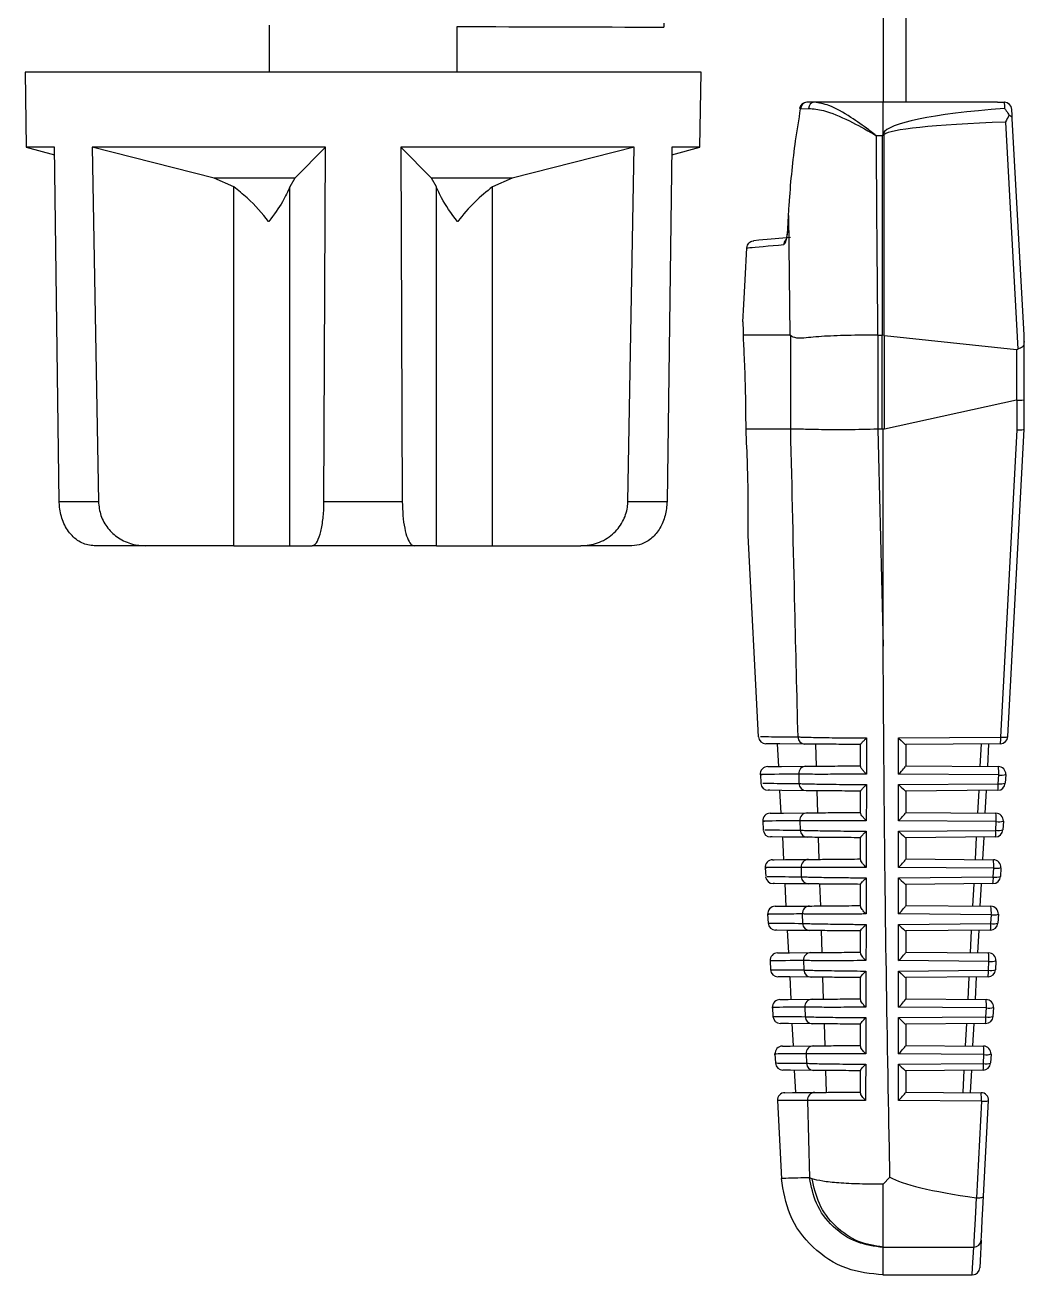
# Model space of a CAD drawing. Extents: x 16.7 to 113.1, y 4.5 to 84.5.
# Drawn here: x 25.901 to 27.231, y 30.821 to 32.484 of the extents above; entities that cross this region are included whole.
import ezdxf

# ---------------------------------------------------------------- set-up
doc = ezdxf.new("R2010")
doc.units = 0
doc.header["$MEASUREMENT"] = 0
doc.layers.add('OBJECT', color=7, linetype='CONTINUOUS')

msp = doc.modelspace()

# ---------------------------------------------------------------- linework, layer by layer
at = {"layer": 'OBJECT'}
for p, q in [((27.0434, 32.563), (27.0434, 32.3815)), ((27.0734, 32.563), (27.0734, 32.3815)), ((26.2264, 32.4842), (26.2264, 32.4215)), ((26.4764, 32.4215), (26.4764, 32.4822)), ((26.7514, 32.4867), (26.7514, 32.4815)), ((25.9014, 32.4215), (25.9031, 32.3215)), ((26.8014, 32.4215), (25.9014, 32.4215)), ((26.7996, 32.3215), (26.8014, 32.4215)), ((26.9336, 32.3729), (26.9442, 32.3732)), ((26.9517, 32.3815), (26.942, 32.3815)), ((27.0434, 32.3815), (26.9517, 32.3815)), ((27.0434, 32.34), (27.0434, 32.3815)), ((27.1957, 32.3815), (27.0434, 32.3815)), ((27.1957, 32.3815), (27.2046, 32.3814)), ((27.2309, 32.0715), (27.2152, 32.3597)), ((27.2061, 32.355), (27.2225, 32.0529)), ((27.0341, 32.337), (27.0426, 32.337)), ((27.0426, 32.0715), (27.0426, 32.337)), ((27.0442, 32.337), (27.0442, 32.0714)), ((25.9031, 32.3215), (25.9407, 32.3114)), ((25.9406, 32.3215), (25.9031, 32.3215)), ((25.9469, 31.8504), (25.9406, 32.3215)), ((26.3014, 32.3215), (25.9906, 32.3215)), ((25.9906, 32.3215), (25.999, 31.8504)), ((26.153, 32.2806), (25.9906, 32.3215)), ((26.3014, 32.3215), (26.2605, 32.2806)), ((26.2992, 31.8504), (26.3014, 32.3215)), ((26.7121, 32.3215), (26.4014, 32.3215)), ((26.4014, 32.3215), (26.4035, 31.8504)), ((26.4422, 32.2806), (26.4014, 32.3215)), ((26.7121, 32.3215), (26.5497, 32.2806)), ((26.7037, 31.8504), (26.7121, 32.3215)), ((26.7621, 32.3215), (26.7558, 31.8504)), ((26.762, 32.3114), (26.7996, 32.3215)), ((26.7996, 32.3215), (26.7621, 32.3215)), ((26.2605, 32.2806), (26.153, 32.2806)), ((26.1791, 32.2689), (26.153, 32.2806)), ((26.2605, 32.2806), (26.2539, 32.2689)), ((26.5497, 32.2806), (26.4422, 32.2806)), ((26.4488, 32.2689), (26.4422, 32.2806)), ((26.5497, 32.2806), (26.5236, 32.2689)), ((26.1791, 31.7915), (26.1791, 32.2689)), ((26.2539, 31.7915), (26.2539, 32.2689)), ((26.4488, 31.7915), (26.4488, 32.2689)), ((26.5236, 31.7915), (26.5236, 32.2689)), ((26.9165, 32.2125), (26.9175, 32.2307)), ((26.9175, 32.2307), (26.9173, 32.2307)), ((26.9175, 32.2307), (26.9194, 32.0715)), ((26.9165, 32.2125), (26.9163, 32.2126)), ((26.8622, 32.1878), (26.8622, 32.1878)), ((26.8568, 32.0893), (26.8568, 32.0893)), ((26.9194, 32.0715), (26.857, 32.0715)), ((26.9194, 32.0715), (26.92, 32.071)), ((26.92, 32.071), (26.92, 31.9465)), ((27.0366, 31.9465), (27.0366, 32.0715)), ((27.0366, 32.0715), (27.0418, 32.0715)), ((27.0418, 32.0715), (27.0418, 31.9465)), ((27.0442, 32.0714), (27.0426, 32.0715)), ((27.045, 31.9468), (27.045, 32.0713)), ((27.045, 32.0713), (27.2211, 32.0527)), ((27.2309, 32.0632), (27.2309, 32.0715)), ((27.2309, 31.9857), (27.2309, 32.0632)), ((27.2211, 32.0527), (27.2211, 31.985)), ((27.2211, 31.985), (27.045, 31.9468)), ((27.2214, 31.985), (27.2214, 31.9455)), ((27.2309, 31.9465), (27.2309, 31.9857)), ((26.92, 31.9465), (26.8605, 31.9465)), ((26.92, 31.9465), (26.92, 31.9465)), ((27.0418, 31.9465), (27.0366, 31.9465)), ((27.0434, 31.6578), (27.0434, 31.9464)), ((27.2214, 31.9455), (27.1998, 31.537)), ((27.2093, 31.5377), (27.2309, 31.9465)), ((27.2309, 31.9465), (27.2309, 31.9465)), ((25.9469, 31.8504), (25.999, 31.8504)), ((26.2992, 31.8504), (26.4035, 31.8504)), ((26.7037, 31.8504), (26.7558, 31.8504)), ((26.0614, 31.7915), (25.9936, 31.7915)), ((26.1791, 31.7915), (26.0614, 31.7915)), ((26.1791, 31.7915), (26.2539, 31.7915)), ((26.2539, 31.7915), (26.2835, 31.7915)), ((26.4192, 31.7915), (26.2835, 31.7915)), ((26.4488, 31.7915), (26.4192, 31.7915)), ((26.4488, 31.7915), (26.5236, 31.7915)), ((26.5236, 31.7915), (26.6413, 31.7915)), ((26.7091, 31.7915), (26.6413, 31.7915)), ((26.8633, 31.805), (26.8773, 31.5375)), ((26.9044, 31.4979), (26.9028, 31.5281)), ((26.9532, 31.5276), (26.9541, 31.4983)), ((27.0134, 31.4981), (27.0134, 31.5272)), ((27.0639, 31.5358), (27.1998, 31.537)), ((27.0639, 31.4877), (27.0639, 31.5358)), ((27.1994, 31.5282), (27.0734, 31.5271)), ((27.0734, 31.5271), (27.0734, 31.4987)), ((27.1727, 31.498), (27.1743, 31.528)), ((27.1838, 31.5281), (27.1822, 31.4979)), ((27.0734, 31.4989), (27.1967, 31.4978)), ((26.88, 31.4871), (26.8806, 31.4755)), ((26.931, 31.4877), (26.9313, 31.4752)), ((27.1972, 31.4866), (27.0639, 31.4877)), ((27.1966, 31.475), (27.1972, 31.4866)), ((27.2066, 31.4873), (27.206, 31.4756)), ((26.9076, 31.4359), (26.906, 31.466)), ((26.9551, 31.4656), (26.956, 31.4364)), ((27.0134, 31.4361), (27.0134, 31.4652)), ((27.0639, 31.4738), (27.1966, 31.475)), ((27.0639, 31.4257), (27.0639, 31.4738)), ((27.1961, 31.4662), (27.0734, 31.4651)), ((27.0734, 31.4651), (27.0734, 31.4367)), ((27.1695, 31.436), (27.171, 31.466)), ((27.1805, 31.466), (27.1789, 31.4359)), ((26.9326, 31.4257), (26.9329, 31.4132)), ((27.1939, 31.4246), (27.0639, 31.4257)), ((27.0734, 31.4369), (27.1935, 31.4358)), ((26.8832, 31.4252), (26.8838, 31.4135)), ((27.0639, 31.4118), (27.1933, 31.4129)), ((27.0639, 31.3637), (27.0639, 31.4118)), ((27.1933, 31.4129), (27.1939, 31.4246)), ((27.2034, 31.4253), (27.2027, 31.4136)), ((26.9093, 31.4042), (26.9109, 31.3738)), ((26.957, 31.4036), (26.9579, 31.3744)), ((27.0134, 31.374), (27.0134, 31.4032)), ((27.1928, 31.4041), (27.0734, 31.4031)), ((27.0734, 31.4031), (27.0734, 31.3747)), ((27.1662, 31.374), (27.1678, 31.4039)), ((27.1772, 31.404), (27.1756, 31.374)), ((26.8864, 31.3632), (26.8871, 31.3515)), ((26.9342, 31.3637), (26.9345, 31.3512)), ((27.1906, 31.3626), (27.0639, 31.3637)), ((27.0734, 31.3749), (27.1902, 31.3738)), ((27.19, 31.3509), (27.1906, 31.3626)), ((27.2001, 31.3633), (27.1995, 31.3516)), ((27.0639, 31.3498), (27.19, 31.3509)), ((27.0639, 31.3017), (27.0639, 31.3498)), ((26.9125, 31.3422), (26.9141, 31.3118)), ((26.9589, 31.3416), (26.9599, 31.3124)), ((27.0134, 31.3119), (27.0134, 31.3413)), ((27.1896, 31.3421), (27.0734, 31.3411)), ((27.0734, 31.3411), (27.0734, 31.3127)), ((27.1629, 31.3121), (27.1645, 31.3419)), ((27.1739, 31.342), (27.1723, 31.312)), ((27.0734, 31.3129), (27.1869, 31.3119)), ((26.8897, 31.3013), (26.8903, 31.2895)), ((26.9358, 31.3017), (26.9362, 31.2892)), ((27.1874, 31.3006), (27.0639, 31.3017)), ((27.1867, 31.2889), (27.1874, 31.3006)), ((27.1968, 31.3013), (27.1962, 31.2896)), ((26.9158, 31.2801), (26.9174, 31.2498)), ((26.9609, 31.2796), (26.9618, 31.2504)), ((27.0134, 31.2499), (27.0134, 31.2793)), ((27.0639, 31.2878), (27.1867, 31.2889)), ((27.0639, 31.2397), (27.0639, 31.2878)), ((27.1863, 31.2801), (27.0734, 31.2791)), ((27.0734, 31.2791), (27.0734, 31.2507)), ((27.1596, 31.2501), (27.1612, 31.2799)), ((27.1707, 31.28), (27.1691, 31.25)), ((27.0734, 31.2509), (27.1836, 31.2499)), ((26.8929, 31.2393), (26.8936, 31.2275)), ((26.9375, 31.2398), (26.9379, 31.2272)), ((27.1841, 31.2387), (27.0639, 31.2397)), ((27.0639, 31.2258), (27.1835, 31.2268)), ((27.1835, 31.2268), (27.1841, 31.2387)), ((27.1935, 31.2394), (27.1929, 31.2275)), ((26.9191, 31.2181), (26.9206, 31.1879)), ((26.9628, 31.2175), (26.9638, 31.1884)), ((27.0134, 31.1878), (27.0134, 31.2173)), ((27.0639, 31.1777), (27.0639, 31.2258)), ((27.183, 31.2181), (27.0734, 31.2171)), ((27.0734, 31.2171), (27.0734, 31.1887)), ((27.1564, 31.1881), (27.1579, 31.2178)), ((27.1674, 31.2179), (27.1658, 31.188)), ((26.8962, 31.1774), (26.8968, 31.1655)), ((26.9392, 31.1778), (26.9396, 31.1651)), ((27.1808, 31.1767), (27.0639, 31.1777)), ((27.0734, 31.1889), (27.1804, 31.1879)), ((27.1802, 31.1648), (27.1808, 31.1767)), ((27.1903, 31.1774), (27.1896, 31.1655)), ((27.0639, 31.1638), (27.1802, 31.1648)), ((27.0639, 31.1157), (27.0639, 31.1638)), ((26.9239, 31.1261), (26.9223, 31.1559)), ((26.9648, 31.1555), (26.9657, 31.1264)), ((27.0134, 31.1257), (27.0134, 31.1554)), ((27.1797, 31.156), (27.0734, 31.1551)), ((27.0734, 31.1551), (27.0734, 31.1267)), ((27.1531, 31.1262), (27.1547, 31.1558)), ((27.1641, 31.1559), (27.1625, 31.1261)), ((27.0734, 31.1269), (27.1771, 31.1259)), ((26.8994, 31.1154), (26.9001, 31.1035)), ((26.9409, 31.1158), (26.9413, 31.1031)), ((27.1775, 31.1147), (27.0639, 31.1157)), ((27.1769, 31.1028), (27.1775, 31.1147)), ((27.187, 31.1154), (27.1864, 31.1035)), ((26.9271, 31.0641), (26.9256, 31.0939)), ((26.9668, 31.0935), (26.9677, 31.0645)), ((27.0134, 31.0636), (27.0134, 31.0934)), ((27.0639, 31.1018), (27.1769, 31.1028)), ((27.0639, 31.0537), (27.0639, 31.1018)), ((27.1765, 31.094), (27.0734, 31.0931)), ((27.0734, 31.0931), (27.0734, 31.0647)), ((27.1498, 31.0642), (27.1514, 31.0938)), ((27.1608, 31.0939), (27.1593, 31.0641)), ((27.0734, 31.0649), (27.1738, 31.064)), ((26.9027, 31.0534), (26.9081, 30.9495)), ((26.9427, 31.0538), (26.9456, 30.9508)), ((27.1743, 31.0528), (27.0639, 31.0537)), ((27.1743, 31.0528), (27.1675, 30.9241)), ((27.177, 30.9265), (27.1837, 31.0534)), ((26.949, 30.9495), (26.9456, 30.9508)), ((27.0434, 30.9422), (27.0525, 30.9514)), ((27.1675, 30.9241), (27.1671, 30.9241)), ((27.0434, 30.8585), (27.1639, 30.8585)), ((27.0434, 30.8581), (27.0434, 30.8585)), ((27.043, 30.8215), (27.162, 30.8215))]:
    msp.add_line(p, q, dxfattribs=at)
at = {"layer": 'OBJECT', "flags": 128}
for points in [[(27.2046, 32.3814), (27.2046, 32.3801), (27.2048, 32.3773), (27.205, 32.3731)], [(27.2152, 32.3597), (27.2149, 32.366), (27.2147, 32.3701), (27.2146, 32.3719)], [(26.9173, 32.2307), (26.9166, 32.218), (26.9163, 32.2126)], [(26.92, 32.2015), (26.8944, 32.1993), (26.8781, 32.1979), (26.8713, 32.1973)], [(26.8568, 32.0893), (26.8581, 32.1126), (26.8599, 32.1454), (26.8622, 32.1878)], [(26.9394, 31.5278), (26.906, 31.528), (26.8893, 31.5282), (26.8872, 31.5282)], [(26.8898, 31.4978), (26.8919, 31.4978), (26.9082, 31.4979), (26.9407, 31.4982)], [(26.941, 31.4657), (26.9087, 31.466), (26.8925, 31.4662), (26.8905, 31.4662)], [(26.8931, 31.4358), (26.8951, 31.4358), (26.9108, 31.436), (26.9423, 31.4362)], [(26.9426, 31.4037), (26.9113, 31.404), (26.8957, 31.4041), (26.8937, 31.4041)], [(26.8963, 31.3738), (26.8983, 31.3738), (26.9135, 31.374), (26.9439, 31.3742)], [(26.9442, 31.3417), (26.914, 31.342), (26.8989, 31.3421), (26.897, 31.3421)], [(26.8996, 31.3119), (26.9014, 31.3119), (26.9162, 31.312), (26.9455, 31.3123)], [(26.9459, 31.2797), (26.9167, 31.2799), (26.902, 31.2801), (26.9002, 31.2801)], [(26.9028, 31.2499), (26.9046, 31.2499), (26.9188, 31.25), (26.9472, 31.2503)], [(26.9476, 31.2177), (26.9194, 31.2179), (26.9052, 31.218), (26.9035, 31.2181)], [(26.9061, 31.1879), (26.9061, 31.1879), (26.9168, 31.188), (26.9489, 31.1883)], [(26.9493, 31.1557), (26.9174, 31.1559), (26.9067, 31.156)], [(26.9093, 31.1259), (26.9093, 31.1259), (26.9197, 31.126), (26.9506, 31.1263)], [(26.951, 31.0936), (26.9202, 31.0939), (26.91, 31.094)], [(26.9126, 31.064), (26.9126, 31.064), (26.9226, 31.0641), (26.9524, 31.0643)], [(27.1671, 30.9241), (27.1662, 30.9049), (27.1654, 30.8883), (27.1647, 30.8747), (27.1642, 30.8646), (27.1639, 30.8585)], [(27.1739, 30.8678), (27.1742, 30.8733), (27.1747, 30.8823), (27.1753, 30.8944), (27.1761, 30.9093), (27.177, 30.9265)], [(27.1739, 30.8678), (27.1725, 30.8402), (27.172, 30.831)], [(27.162, 30.8215), (27.1625, 30.8308), (27.1639, 30.8585)]]:
    msp.add_lwpolyline(points, dxfattribs=at)
at = {"layer": 'OBJECT'}
for centre, radius, start, end in [((26.7514, 83.1415), 50.66, 269.68898, 270), ((26.942, 32.3715), 0.01, 90, 170.7454), ((26.9427, 32.3724), 0.00906, 94.3607, 177.1826), ((26.9527, 32.373), 0.00857, 97.2266, 178.6423), ((27.2046, 32.3714), 0.00999, 3.1459, 90.0496), ((27.2047, 32.3808), 0.000645, 89.1472, 101.7672), ((27.2046, 32.3714), 0.01, 3.1059, 89.191), ((26.9314, 32.3619), 0.0112, 78.5504, 86.3217), ((26.9564, 32.2484), 0.1263, 45.477, 46.4723), ((27.0426, 32.2171), 0.1199, 89.2397, 89.9936), ((26.9212, 32.1916), 0.0101, 138.8484, 177.3873), ((26.8873, 31.5382), 0.01, 185.8671, 269.5), ((26.9396, 31.5376), 0.00987, 182.2588, 268.8659), ((27.1993, 31.5382), 0.01, 270.5, 356.9774), ((27.1589, 31.5346), 0.041, 351.0019, 3.3134), ((27.2031, 31.5571), 0.0204, 260.7339, 287.6061), ((26.8899, 31.4878), 0.01, 90.5, 185.5678), ((26.9409, 31.4883), 0.0099, 91.2088, 183.629), ((27.1428, 31.4901), 0.0545, 356.3176, 8.1347), ((27.1966, 31.4878), 0.01, 356.9774, 89.5), ((27.196, 31.4762), 0.01, 270.5, 356.9774), ((27.1998, 31.4951), 0.0204, 260.7216, 287.6111), ((27.2005, 31.5067), 0.0204, 260.7174, 287.6224), ((26.8905, 31.4762), 0.01, 185.4939, 269.5), ((26.9412, 31.4756), 0.00987, 182.2857, 268.8816), ((27.1556, 31.4726), 0.041, 350.9994, 3.3163), ((26.8932, 31.4258), 0.01, 90.5, 185.1945), ((26.9425, 31.4263), 0.0099, 91.1897, 183.6057), ((27.1395, 31.4281), 0.0545, 356.3171, 8.1354), ((27.1934, 31.4258), 0.01, 356.9774, 89.5), ((26.8938, 31.4141), 0.01, 185.1202, 269.5), ((26.9428, 31.4136), 0.00988, 182.307, 268.9021), ((27.1928, 31.4141), 0.01, 270.5, 356.9774), ((27.1524, 31.4106), 0.041, 350.9998, 3.3139), ((27.1966, 31.4331), 0.0204, 260.7171, 287.6229), ((27.1972, 31.4447), 0.0204, 260.7174, 287.6224), ((26.8964, 31.3638), 0.01, 90.5, 184.8207), ((26.9441, 31.3643), 0.00991, 91.1677, 183.5862), ((27.1362, 31.3661), 0.0545, 356.3187, 8.1338), ((27.1901, 31.3638), 0.01, 356.9774, 89.5), ((27.1939, 31.3828), 0.0204, 260.7216, 287.6111), ((26.897, 31.3521), 0.01, 184.7459, 269.5), ((26.9444, 31.3516), 0.00988, 182.3291, 268.9216), ((27.1895, 31.3521), 0.01, 270.5, 356.9774), ((27.1491, 31.3485), 0.041, 350.9987, 3.3166), ((27.1933, 31.371), 0.0204, 260.7174, 287.6224), ((26.8997, 31.3019), 0.01, 90.5, 184.4312), ((26.9457, 31.3024), 0.00991, 91.1426, 183.5715), ((27.1329, 31.3041), 0.0545, 356.3195, 8.1328), ((27.1868, 31.3019), 0.01, 356.9774, 89.5), ((27.1906, 31.3208), 0.0204, 260.7174, 287.6224), ((26.9003, 31.2901), 0.01, 184.3711, 269.5), ((26.9461, 31.2896), 0.00988, 182.3504, 268.9411), ((27.1862, 31.2901), 0.01, 270.5, 356.9774), ((27.1458, 31.2865), 0.041, 351.0002, 3.3131), ((27.19, 31.309), 0.0204, 260.7339, 287.6061), ((26.9029, 31.2399), 0.01, 90.5, 184.0611), ((26.9474, 31.2404), 0.00991, 91.1208, 183.5527), ((27.1297, 31.2422), 0.0545, 356.3183, 8.1342), ((27.1836, 31.2399), 0.01, 356.9774, 89.5), ((26.9035, 31.2281), 0.01, 183.9957, 269.5), ((26.9477, 31.2276), 0.00989, 182.3725, 268.9596), ((27.1829, 31.2281), 0.01, 270.5, 356.9774), ((27.1425, 31.2245), 0.041, 350.9994, 3.3163), ((27.1867, 31.247), 0.0204, 260.7213, 287.6116), ((27.1874, 31.2588), 0.0204, 260.714, 287.6259), ((26.9062, 31.1779), 0.01, 90.5, 183.6897), ((26.9491, 31.1784), 0.00991, 91.1054, 183.5316), ((27.1264, 31.1802), 0.0545, 356.3186, 8.1337), ((27.1803, 31.1779), 0.01, 356.9774, 89.5), ((27.1841, 31.1969), 0.0204, 260.7342, 287.6057), ((26.9068, 31.166), 0.01, 183.6197, 269.5), ((26.9494, 31.1656), 0.00989, 182.3926, 268.9785), ((27.1797, 31.166), 0.01, 270.5, 356.9774), ((27.1392, 31.1624), 0.041, 351.0013, 3.3124), ((27.1835, 31.1849), 0.0204, 260.7174, 287.6225), ((26.9508, 31.1164), 0.00992, 91.0792, 183.5157), ((26.9094, 31.1159), 0.01, 90.5, 183.317), ((27.1231, 31.1182), 0.0545, 356.3195, 8.1328), ((27.177, 31.1159), 0.01, 356.9774, 89.5), ((27.1808, 31.1349), 0.0204, 260.7174, 287.6224), ((26.91, 31.104), 0.01, 183.243, 269.5), ((26.9512, 31.1035), 0.00989, 182.413, 268.997), ((27.1764, 31.104), 0.01, 270.5, 356.9774), ((27.136, 31.1004), 0.041, 351.0019, 3.3134), ((27.1802, 31.1229), 0.0204, 260.7171, 287.6229), ((26.9127, 31.054), 0.01, 90.5, 183.0138), ((26.9526, 31.0544), 0.00992, 91.0575, 183.4986), ((27.1198, 31.0563), 0.0545, 356.3183, 8.1342), ((27.1737, 31.054), 0.01, 356.9774, 89.5), ((27.1776, 31.0729), 0.0204, 260.7216, 287.6111), ((27.164, 30.8684), 0.00991, 269.4424, 356.5322), ((27.162, 30.8315), 0.01, 273.5738, 356.9774)]:
    msp.add_arc(centre, radius, start, end, dxfattribs=at)
for centre, major_axis, ratio, start_param, end_param in [((27.6121, 32.3215), (0.5695, -0.0157), 0.101686, 2.370066, 3.09173), ((27.6121, 32.3215), (0.5695, -0.0157), 0.101686, 3.09173, 3.144394), ((27.6137, 32.3292), (0.5695, -0.0078), 0.050872, 2.368959, 3.089624), ((29.1059, 32.4293), (0, 7.8848), 0.262774, 1.582496, 1.616187), ((27.6137, 32.3292), (0.5695, -0.0078), 0.050872, 3.089624, 3.142288), ((27.0366, 32.5193), (0, 0.4478), 0.267949, 3.137388, 3.141593), ((27.0418, 32.5193), (0, 0.4478), 0.267949, 3.141593, 3.148103), ((27.0418, 32.5196), (-0.007, 0.4485), 0.267094, 3.102585, 3.109102), ((27.2209, 32.09), (-0.0006, 0.0374), 0.267094, 3.109102, 3.249703), ((27.2209, 31.9035), (0.0005, 0.0816), 0.122438, 0.001196, 0.027376), ((27.2209, 31.9857), (0.01, 0), 0.061163, 4.764749, 6.283185), ((27.0366, 30.9692), (0, 0.9773), 0.122785, 0, 0.00334), ((29.1059, 35.9648), (0, 19.0675), 0.111038, 1.783132, 1.798644), ((27.0418, 30.9692), (0, 0.9773), 0.122785, 6.270094, 6.283185), ((27.0418, 30.9685), (0.0064, 0.9787), 0.122438, 0.027376, 0.040465), ((27.2209, 31.9467), (0.01, -0.00026), 0.120424, 4.767926, 6.280008), ((27.0634, 31.537), (0.00999, -0.00991), 0.035372, 4.799799, 6.248135), ((27.0634, 31.4889), (0.00996, 0.00988), 0.087934, 4.677799, 6.196235), ((27.0634, 31.475), (0.00999, -0.00991), 0.035372, 4.799799, 6.248135), ((27.0634, 31.4269), (0.00996, 0.00988), 0.087934, 4.677799, 6.196235), ((27.0634, 31.413), (0.00999, -0.00991), 0.035372, 4.799799, 6.248135), ((27.0634, 31.3649), (0.00996, 0.00988), 0.087934, 4.677799, 6.196235), ((27.0634, 31.351), (0.00999, -0.00991), 0.035372, 4.799799, 6.248135), ((27.0634, 31.3029), (0.00996, 0.00988), 0.087934, 4.677799, 6.196235), ((27.0634, 31.289), (0.00999, -0.00991), 0.035372, 4.799799, 6.248135), ((27.0634, 31.2409), (0.00996, 0.00988), 0.087934, 4.677799, 6.196235), ((27.0634, 31.227), (0.00999, -0.00991), 0.035372, 4.799799, 6.248135), ((27.0634, 31.1789), (0.00996, 0.00988), 0.087934, 4.677799, 6.196235), ((27.0634, 31.165), (0.00999, -0.00991), 0.035372, 4.799799, 6.248135), ((27.0634, 31.1169), (0.00996, 0.00988), 0.087934, 4.677799, 6.196235), ((27.0634, 31.103), (0.00999, -0.00991), 0.035372, 4.799799, 6.248135), ((27.0634, 31.0549), (0.00996, 0.00988), 0.087934, 4.677799, 6.196235), ((29.3331, 30.9766), (2.2897, 0.0147), 0.052015, 3.230394, 3.471508)]:
    msp.add_ellipse(centre, major_axis=major_axis, ratio=ratio, start_param=start_param, end_param=end_param, dxfattribs=at)
for points, knots in [([(26.9442, 32.3732), (26.9506, 32.3726), (26.9669, 32.3711), (26.997, 32.3579), (27.021, 32.3448), (27.033, 32.3377), (27.034, 32.3371), (27.0341, 32.337)], [0, 0, 0, 0, 0.244744, 0.626729, 0.967928, 0.996145, 1, 1, 1, 1]), ([(27.0341, 32.337), (27.034, 32.3371), (27.033, 32.3379), (27.0297, 32.3405), (27.0185, 32.349), (26.9981, 32.3633), (26.9727, 32.3781), (26.958, 32.3805), (26.9517, 32.3815)], [0, 0, 0, 0, 0.003661, 0.034964, 0.112489, 0.381453, 0.732442, 1, 1, 1, 1]), ([(26.9175, 32.2307), (26.9179, 32.2374), (26.92, 32.2706), (26.9247, 32.3182), (26.9313, 32.3587), (26.9336, 32.3729)], [0, 0, 0, 0, 0.13968, 0.698662, 1, 1, 1, 1]), ([(27.205, 32.3731), (27.205, 32.3731), (27.2065, 32.3714), (27.2085, 32.3685), (27.2103, 32.3649), (27.2108, 32.3639)], [0, 0, 0, 0, 0.021179, 0.717118, 1, 1, 1, 1]), ([(27.2108, 32.3639), (27.2093, 32.3611), (27.2078, 32.3582), (27.2062, 32.3551), (27.2061, 32.355)], [0, 0, 0, 0, 0.979999, 1, 1, 1, 1]), ([(27.2152, 32.3597), (27.2152, 32.3598), (27.2152, 32.3601), (27.215, 32.3611), (27.2139, 32.3624), (27.2123, 32.3634), (27.2111, 32.3638), (27.2108, 32.3639)], [0, 0, 0, 0, 0.017168, 0.202288, 0.556603, 0.898387, 1, 1, 1, 1]), ([(26.2257, 32.2227), (26.2256, 32.2228), (26.2173, 32.2334), (26.2026, 32.2506), (26.1853, 32.2641), (26.1791, 32.2689)], [0, 0, 0, 0, 0.004609, 0.647696, 1, 1, 1, 1]), ([(26.2539, 32.2689), (26.251, 32.2625), (26.2447, 32.2487), (26.2327, 32.2317), (26.2257, 32.2228), (26.2257, 32.2227)], [0, 0, 0, 0, 0.458105, 0.995394, 1, 1, 1, 1]), ([(26.477, 32.2227), (26.477, 32.2228), (26.4686, 32.2334), (26.4569, 32.2506), (26.4509, 32.2641), (26.4488, 32.2689)], [0, 0, 0, 0, 0.004609, 0.647696, 1, 1, 1, 1]), ([(26.5236, 32.2689), (26.5156, 32.2625), (26.4984, 32.2487), (26.4841, 32.2317), (26.4771, 32.2228), (26.477, 32.2227)], [0, 0, 0, 0, 0.4581043, 0.9953935, 1, 1, 1, 1]), ([(26.9111, 32.1921), (26.9116, 32.1924), (26.9126, 32.1929), (26.9141, 32.1966), (26.9154, 32.202), (26.9162, 32.2077), (26.9164, 32.2113), (26.9165, 32.2125)], [0, 0, 0, 0, 0.219062, 0.438015, 0.65921, 0.879994, 1, 1, 1, 1]), ([(26.9163, 32.2126), (26.9161, 32.2107), (26.9159, 32.2068), (26.915, 32.2021), (26.9143, 32.1992), (26.9138, 32.198), (26.9139, 32.1981), (26.9139, 32.1981)], [0, 0, 0, 0, 0.271922, 0.563063, 0.781765, 0.936439, 1, 1, 1, 1]), ([(26.8622, 32.1878), (26.8624, 32.189), (26.8627, 32.1912), (26.8646, 32.1941), (26.8672, 32.1962), (26.8696, 32.1971), (26.871, 32.1972), (26.8713, 32.1973)], [0, 0, 0, 0, 0.235922, 0.471828, 0.707762, 0.92541, 1, 1, 1, 1]), ([(26.8622, 32.1878), (26.8623, 32.1878), (26.8629, 32.1879), (26.8684, 32.1884), (26.892, 32.1904), (26.9111, 32.1921)], [0, 0, 0, 0, 0.045653, 0.228294, 1, 1, 1, 1]), ([(26.8568, 32.0893), (26.8569, 32.0865), (26.8569, 32.083), (26.857, 32.0735), (26.857, 32.0715)], [0, 0, 0, 0, 0.7918078, 1, 1, 1, 1]), ([(26.857, 32.0715), (26.857, 32.0715), (26.857, 32.0715), (26.857, 32.0714), (26.857, 32.0714), (26.857, 32.0713), (26.857, 32.0713)], [0, 0, 0, 0, 0.344834, 0.691981, 0.859587, 1, 1, 1, 1]), ([(26.857, 32.0713), (26.8574, 32.0622), (26.8584, 32.0439), (26.8599, 32.0018), (26.8604, 31.9675), (26.8605, 31.949), (26.8605, 31.9465)], [0, 0, 0, 0, 0.315106, 0.632946, 0.949791, 1, 1, 1, 1]), ([(27.0361, 32.0715), (27.0309, 32.0715), (27.0123, 32.0717), (26.9813, 32.0709), (26.9492, 32.0694), (26.9287, 32.0663), (26.9225, 32.0697), (26.92, 32.071)], [0, 0, 0, 0, 0.097508, 0.35133, 0.599304, 0.843154, 1, 1, 1, 1]), ([(27.2309, 32.0632), (27.2309, 32.0617), (27.2308, 32.0591), (27.2296, 32.0566), (27.2275, 32.055), (27.225, 32.0539), (27.2232, 32.0532), (27.2225, 32.0529)], [0, 0, 0, 0, 0.2815117, 0.4771576, 0.6724687, 0.8784619, 1, 1, 1, 1]), ([(26.8605, 31.9465), (26.8612, 31.9305), (26.8627, 31.8985), (26.8635, 31.8557), (26.8636, 31.8236), (26.8634, 31.8051), (26.8634, 31.8051), (26.8634, 31.805)], [0, 0, 0, 0, 0.2131901, 0.4263748, 0.6398114, 0.8542116, 1, 1, 1, 1]), ([(27.0362, 31.9465), (27.0227, 31.9462), (26.9958, 31.9456), (26.9602, 31.9458), (26.9327, 31.9466), (26.9242, 31.9465), (26.92, 31.9465)], [0, 0, 0, 0, 0.253584, 0.507165, 0.760848, 1, 1, 1, 1]), ([(26.92, 31.9465), (26.9218, 31.8672), (26.9249, 31.7307), (26.9283, 31.5943), (26.9297, 31.5372)], [0, 0, 0, 0, 0.58145, 1, 1, 1, 1]), ([(25.9936, 31.7915), (25.988, 31.7922), (25.9767, 31.7937), (25.9619, 31.8055), (25.9516, 31.8225), (25.9474, 31.8386), (25.947, 31.8479), (25.9469, 31.8504)], [0, 0, 0, 0, 0.241745, 0.484005, 0.711796, 0.922051, 1, 1, 1, 1]), ([(25.999, 31.8504), (25.9998, 31.844), (26.0012, 31.8312), (26.0111, 31.8142), (26.0257, 31.801), (26.0432, 31.7929), (26.0557, 31.7919), (26.0614, 31.7915)], [0, 0, 0, 0, 0.198026, 0.39586, 0.598898, 0.81482, 1, 1, 1, 1]), ([(26.2835, 31.7915), (26.2854, 31.7922), (26.2892, 31.7937), (26.2942, 31.8055), (26.2977, 31.8225), (26.2991, 31.8386), (26.2992, 31.8479), (26.2992, 31.8504)], [0, 0, 0, 0, 0.241745, 0.484005, 0.711795, 0.922051, 1, 1, 1, 1]), ([(26.4035, 31.8504), (26.4037, 31.844), (26.404, 31.8312), (26.4065, 31.8142), (26.4102, 31.801), (26.4146, 31.7929), (26.4177, 31.7919), (26.4192, 31.7915)], [0, 0, 0, 0, 0.198026, 0.395861, 0.598898, 0.81482, 1, 1, 1, 1]), ([(26.6413, 31.7915), (26.6488, 31.7922), (26.6639, 31.7937), (26.6836, 31.8055), (26.6975, 31.8225), (26.703, 31.8386), (26.7035, 31.8479), (26.7037, 31.8504)], [0, 0, 0, 0, 0.241745, 0.4840054, 0.7117956, 0.922051, 1, 1, 1, 1]), ([(26.7558, 31.8504), (26.7553, 31.844), (26.7542, 31.8312), (26.7468, 31.8142), (26.7359, 31.801), (26.7228, 31.7929), (26.7134, 31.7919), (26.7091, 31.7915)], [0, 0, 0, 0, 0.198026, 0.395861, 0.598898, 0.81482, 1, 1, 1, 1]), ([(27.0525, 30.9514), (27.0524, 30.9571), (27.0518, 30.9855), (27.0496, 31.1049), (27.0456, 31.3347), (27.0442, 31.5418), (27.0434, 31.6578)], [0, 0, 0, 0, 0.024147, 0.120738, 0.507103, 1, 1, 1, 1]), ([(26.8803, 31.5377), (26.8808, 31.5377), (26.8819, 31.5376), (26.9125, 31.5374), (26.9297, 31.5372)], [0, 0, 0, 0, 0.434853, 1, 1, 1, 1]), ([(26.9297, 31.5372), (26.9315, 31.5372), (26.9369, 31.5369), (26.9553, 31.5365), (26.9837, 31.5361), (27.0072, 31.5359), (27.0186, 31.5358), (27.0213, 31.5358)], [0, 0, 0, 0, 0.147376, 0.444496, 0.741154, 0.940222, 1, 1, 1, 1]), ([(27.0134, 31.5271), (27.0021, 31.5272), (26.9795, 31.5274), (26.9522, 31.5276), (26.9438, 31.5277), (26.9394, 31.5278)], [0, 0, 0, 0, 0.320862, 0.641681, 1, 1, 1, 1]), ([(27.0134, 31.5272), (27.0135, 31.5274), (27.0137, 31.5279), (27.0155, 31.53), (27.0181, 31.5327), (27.0203, 31.5348), (27.0212, 31.5357), (27.0213, 31.5358)], [0, 0, 0, 0, 0.192793, 0.4296508, 0.7493185, 0.9922623, 1, 1, 1, 1]), ([(27.0213, 31.5358), (27.0213, 31.5292), (27.0212, 31.5131), (27.0212, 31.4971), (27.0212, 31.4877)], [0, 0, 0, 0, 0.412557, 1, 1, 1, 1]), ([(26.9407, 31.4982), (26.9445, 31.4983), (26.9522, 31.4983), (26.9781, 31.4985), (27.0014, 31.4988), (27.0134, 31.4989)], [0, 0, 0, 0, 0.327832, 0.655734, 1, 1, 1, 1]), ([(27.0212, 31.4877), (27.0211, 31.4877), (27.02, 31.4889), (27.0177, 31.4912), (27.0152, 31.4942), (27.0137, 31.4967), (27.0135, 31.4976), (27.0134, 31.4981)], [0, 0, 0, 0, 0.007975, 0.299097, 0.60291, 0.800708, 1, 1, 1, 1]), ([(26.931, 31.4877), (26.9296, 31.4877), (26.9226, 31.4876), (26.8971, 31.4874), (26.8763, 31.4872), (26.8818, 31.4873), (26.8826, 31.4873)], [0, 0, 0, 0, 0.041896, 0.209507, 0.881586, 1, 1, 1, 1]), ([(26.8832, 31.4756), (26.8838, 31.4756), (26.8852, 31.4756), (26.9148, 31.4754), (26.9313, 31.4752)], [0, 0, 0, 0, 0.442331, 1, 1, 1, 1]), ([(27.0212, 31.4877), (27.0186, 31.4877), (27.0095, 31.4876), (26.9882, 31.4875), (26.9608, 31.4874), (26.9397, 31.4875), (26.9335, 31.4876), (26.931, 31.4877)], [0, 0, 0, 0, 0.059553, 0.208066, 0.505163, 0.802607, 1, 1, 1, 1]), ([(26.9313, 31.4752), (26.9331, 31.4751), (26.9383, 31.4749), (26.9567, 31.4745), (26.9847, 31.4741), (27.0076, 31.4739), (27.0185, 31.4738), (27.0211, 31.4738)], [0, 0, 0, 0, 0.148954, 0.44926, 0.7491, 0.940502, 1, 1, 1, 1]), ([(27.0134, 31.4651), (27.0021, 31.4652), (26.9797, 31.4654), (26.9533, 31.4656), (26.9452, 31.4657), (26.941, 31.4657)], [0, 0, 0, 0, 0.324748, 0.649448, 1, 1, 1, 1]), ([(27.0134, 31.4652), (27.0135, 31.4655), (27.0137, 31.466), (27.0155, 31.4681), (27.0181, 31.4708), (27.0202, 31.4729), (27.0211, 31.4737), (27.0211, 31.4738)], [0, 0, 0, 0, 0.197194, 0.440799, 0.768914, 0.992186, 1, 1, 1, 1]), ([(27.0211, 31.4738), (27.0211, 31.4672), (27.0211, 31.4511), (27.021, 31.4351), (27.021, 31.4257)], [0, 0, 0, 0, 0.412532, 1, 1, 1, 1]), ([(26.9326, 31.4257), (26.9312, 31.4257), (26.9243, 31.4256), (26.8993, 31.4254), (26.8793, 31.4252), (26.8848, 31.4253), (26.8855, 31.4253)], [0, 0, 0, 0, 0.042626, 0.213155, 0.896943, 1, 1, 1, 1]), ([(27.021, 31.4257), (27.0185, 31.4257), (27.0094, 31.4256), (26.9884, 31.4255), (26.9612, 31.4254), (26.9408, 31.4255), (26.9349, 31.4257), (26.9326, 31.4257)], [0, 0, 0, 0, 0.059276, 0.209421, 0.509831, 0.810598, 1, 1, 1, 1]), ([(26.9423, 31.4362), (26.9461, 31.4363), (26.9537, 31.4363), (26.9792, 31.4366), (27.0019, 31.4368), (27.0134, 31.4369)], [0, 0, 0, 0, 0.331872, 0.663815, 1, 1, 1, 1]), ([(27.021, 31.4257), (27.021, 31.4257), (27.0199, 31.4268), (27.0177, 31.4291), (27.0152, 31.4321), (27.0137, 31.4346), (27.0135, 31.4356), (27.0134, 31.4361)], [0, 0, 0, 0, 0.008047, 0.282711, 0.593788, 0.796118, 1, 1, 1, 1]), ([(26.886, 31.4136), (26.8868, 31.4136), (26.8886, 31.4136), (26.9172, 31.4133), (26.9329, 31.4132)], [0, 0, 0, 0, 0.450066, 1, 1, 1, 1]), ([(26.9329, 31.4132), (26.9346, 31.4131), (26.9399, 31.4129), (26.9581, 31.4125), (26.9857, 31.4121), (27.008, 31.4119), (27.0184, 31.4118), (27.021, 31.4118)], [0, 0, 0, 0, 0.150605, 0.454244, 0.75741, 0.940779, 1, 1, 1, 1]), ([(27.0134, 31.4032), (27.0135, 31.4035), (27.0137, 31.4041), (27.0156, 31.4063), (27.0181, 31.409), (27.0201, 31.411), (27.0209, 31.4117), (27.021, 31.4118)], [0, 0, 0, 0, 0.2018376, 0.4525474, 0.7893896, 0.9921173, 1, 1, 1, 1]), ([(27.021, 31.4118), (27.021, 31.4052), (27.0209, 31.3891), (27.0209, 31.3731), (27.0208, 31.3637)], [0, 0, 0, 0, 0.412495, 1, 1, 1, 1]), ([(27.0134, 31.4031), (27.0022, 31.4032), (26.9799, 31.4034), (26.9543, 31.4036), (26.9465, 31.4037), (26.9426, 31.4037)], [0, 0, 0, 0, 0.328834, 0.657619, 1, 1, 1, 1]), ([(26.9342, 31.3637), (26.9328, 31.3637), (26.926, 31.3637), (26.9015, 31.3634), (26.8823, 31.3633), (26.8878, 31.3633), (26.8884, 31.3633)], [0, 0, 0, 0, 0.043381, 0.216931, 0.912837, 1, 1, 1, 1]), ([(27.0208, 31.3637), (27.0183, 31.3637), (27.0094, 31.3636), (26.9885, 31.3635), (26.9617, 31.3634), (26.942, 31.3635), (26.9363, 31.3637), (26.9342, 31.3637)], [0, 0, 0, 0, 0.059002, 0.210856, 0.514734, 0.81898, 1, 1, 1, 1]), ([(26.9439, 31.3742), (26.9477, 31.3743), (26.9552, 31.3743), (26.9803, 31.3746), (27.0024, 31.3748), (27.0134, 31.3749)], [0, 0, 0, 0, 0.336123, 0.672318, 1, 1, 1, 1]), ([(27.0208, 31.3637), (27.0208, 31.3637), (27.02, 31.3645), (27.018, 31.3665), (27.0155, 31.3695), (27.0137, 31.3723), (27.0135, 31.3735), (27.0134, 31.374)], [0, 0, 0, 0, 0.008163, 0.206908, 0.537762, 0.791259, 1, 1, 1, 1]), ([(26.8889, 31.3516), (26.8898, 31.3516), (26.8919, 31.3516), (26.9195, 31.3513), (26.9345, 31.3512)], [0, 0, 0, 0, 0.458072, 1, 1, 1, 1]), ([(26.9345, 31.3512), (26.9362, 31.3511), (26.9414, 31.3509), (26.9595, 31.3505), (26.9867, 31.3501), (27.0085, 31.3499), (27.0183, 31.3498), (27.0208, 31.3498)], [0, 0, 0, 0, 0.152333, 0.459461, 0.766109, 0.941054, 1, 1, 1, 1]), ([(27.0134, 31.3413), (27.0135, 31.3415), (27.0137, 31.3422), (27.0156, 31.3445), (27.0181, 31.3471), (27.0201, 31.349), (27.0208, 31.3497), (27.0208, 31.3498)], [0, 0, 0, 0, 0.206744, 0.464933, 0.810713, 0.992038, 1, 1, 1, 1]), ([(27.0208, 31.3498), (27.0208, 31.3432), (27.0208, 31.3271), (27.0207, 31.3111), (27.0207, 31.3017)], [0, 0, 0, 0, 0.4124702, 1, 1, 1, 1]), ([(27.0134, 31.3411), (27.0023, 31.3412), (26.9802, 31.3414), (26.9554, 31.3416), (26.9479, 31.3417), (26.9442, 31.3417)], [0, 0, 0, 0, 0.333137, 0.666224, 1, 1, 1, 1]), ([(26.9455, 31.3123), (26.9493, 31.3123), (26.9568, 31.3124), (26.9814, 31.3126), (27.003, 31.3128), (27.0134, 31.3129)], [0, 0, 0, 0, 0.3406015, 0.6812762, 1, 1, 1, 1]), ([(27.0207, 31.3017), (27.0207, 31.3017), (27.02, 31.3024), (27.018, 31.3044), (27.0156, 31.3073), (27.0137, 31.3102), (27.0135, 31.3114), (27.0134, 31.3119)], [0, 0, 0, 0, 0.008252, 0.187001, 0.525642, 0.786175, 1, 1, 1, 1]), ([(26.9358, 31.3017), (26.9345, 31.3017), (26.9278, 31.3017), (26.9037, 31.3015), (26.8854, 31.3013), (26.8907, 31.3013), (26.8912, 31.3014)], [0, 0, 0, 0, 0.044163, 0.220841, 0.929294, 1, 1, 1, 1]), ([(27.0207, 31.3017), (27.0182, 31.3017), (27.0094, 31.3016), (26.9887, 31.3015), (26.9621, 31.3014), (26.9432, 31.3015), (26.9378, 31.3017), (26.9358, 31.3017)], [0, 0, 0, 0, 0.058732, 0.212375, 0.519887, 0.827778, 1, 1, 1, 1]), ([(26.8918, 31.2896), (26.8929, 31.2895), (26.8952, 31.2895), (26.9219, 31.2893), (26.9362, 31.2892)], [0, 0, 0, 0, 0.466363, 1, 1, 1, 1]), ([(26.9362, 31.2892), (26.9379, 31.2891), (26.943, 31.2889), (26.961, 31.2885), (26.9877, 31.2881), (27.0089, 31.2879), (27.0182, 31.2878), (27.0207, 31.2878)], [0, 0, 0, 0, 0.154143, 0.464926, 0.775223, 0.941326, 1, 1, 1, 1]), ([(27.0134, 31.2791), (27.0024, 31.2792), (26.9805, 31.2794), (26.9565, 31.2796), (26.9494, 31.2797), (26.9459, 31.2797)], [0, 0, 0, 0, 0.337675, 0.675297, 1, 1, 1, 1]), ([(27.0134, 31.2793), (27.0135, 31.2796), (27.0137, 31.2803), (27.0156, 31.2826), (27.0181, 31.2853), (27.02, 31.2871), (27.0206, 31.2877), (27.0207, 31.2878)], [0, 0, 0, 0, 0.211948, 0.477977, 0.832965, 0.99196, 1, 1, 1, 1]), ([(27.0207, 31.2878), (27.0206, 31.2812), (27.0206, 31.2651), (27.0206, 31.2491), (27.0205, 31.2397)], [0, 0, 0, 0, 0.4124332, 1, 1, 1, 1]), ([(26.9472, 31.2503), (26.9509, 31.2503), (26.9583, 31.2504), (26.9825, 31.2506), (27.0035, 31.2508), (27.0134, 31.2509)], [0, 0, 0, 0, 0.345325, 0.690726, 1, 1, 1, 1]), ([(27.0205, 31.2397), (27.0205, 31.2397), (27.0199, 31.2403), (27.018, 31.2422), (27.0156, 31.2451), (27.0137, 31.2481), (27.0135, 31.2493), (27.0134, 31.2499)], [0, 0, 0, 0, 0.00834, 0.166409, 0.512968, 0.780852, 1, 1, 1, 1]), ([(26.9375, 31.2398), (26.9362, 31.2397), (26.9296, 31.2397), (26.906, 31.2395), (26.8884, 31.2393), (26.8937, 31.2394), (26.8941, 31.2394)], [0, 0, 0, 0, 0.044973, 0.224892, 0.946349, 1, 1, 1, 1]), ([(26.8946, 31.2275), (26.8959, 31.2275), (26.8985, 31.2275), (26.9243, 31.2273), (26.9379, 31.2272)], [0, 0, 0, 0, 0.474956, 1, 1, 1, 1]), ([(27.0205, 31.2397), (27.0181, 31.2397), (27.0094, 31.2396), (26.9888, 31.2395), (26.9626, 31.2394), (26.9444, 31.2396), (26.9393, 31.2397), (26.9375, 31.2398)], [0, 0, 0, 0, 0.0584636, 0.2139826, 0.5253072, 0.8370208, 1, 1, 1, 1]), ([(26.9379, 31.2272), (26.9395, 31.2271), (26.9445, 31.2269), (26.9625, 31.2265), (26.9887, 31.2261), (27.0093, 31.2259), (27.0181, 31.2258), (27.0205, 31.2258)], [0, 0, 0, 0, 0.156042, 0.470658, 0.7847814, 0.9415951, 1, 1, 1, 1]), ([(27.0134, 31.2171), (27.0025, 31.2172), (26.9807, 31.2174), (26.9576, 31.2176), (26.9508, 31.2177), (26.9476, 31.2177)], [0, 0, 0, 0, 0.342466, 0.684875, 1, 1, 1, 1]), ([(27.0134, 31.2173), (27.0135, 31.2176), (27.0137, 31.2184), (27.0157, 31.2208), (27.0181, 31.2234), (27.0199, 31.2252), (27.0205, 31.2257), (27.0205, 31.2258)], [0, 0, 0, 0, 0.2174425, 0.491754, 0.8561588, 0.9918709, 1, 1, 1, 1]), ([(27.0205, 31.2258), (27.0205, 31.2192), (27.0204, 31.2031), (27.0204, 31.1871), (27.0204, 31.1777)], [0, 0, 0, 0, 0.4123962, 1, 1, 1, 1]), ([(26.9392, 31.1778), (26.9379, 31.1778), (26.9315, 31.1777), (26.9083, 31.1775), (26.8915, 31.1774), (26.8967, 31.1774), (26.8969, 31.1774)], [0, 0, 0, 0, 0.045813, 0.229093, 0.964032, 1, 1, 1, 1]), ([(27.0204, 31.1777), (27.018, 31.1777), (27.0094, 31.1776), (26.989, 31.1775), (26.9631, 31.1775), (26.9457, 31.1776), (26.9408, 31.1777), (26.9392, 31.1778)], [0, 0, 0, 0, 0.058199, 0.215687, 0.531014, 0.846742, 1, 1, 1, 1]), ([(26.9489, 31.1883), (26.9526, 31.1883), (26.9599, 31.1884), (26.9837, 31.1886), (27.004, 31.1888), (27.0134, 31.1889)], [0, 0, 0, 0, 0.350316, 0.700707, 1, 1, 1, 1]), ([(27.0204, 31.1777), (27.0203, 31.1777), (27.0198, 31.1782), (27.018, 31.1801), (27.0157, 31.1829), (27.0137, 31.1859), (27.0135, 31.1872), (27.0134, 31.1878)], [0, 0, 0, 0, 0.008467, 0.145061, 0.499705, 0.775223, 1, 1, 1, 1]), ([(26.8975, 31.1655), (26.8989, 31.1655), (26.9018, 31.1655), (26.9267, 31.1653), (26.9396, 31.1651)], [0, 0, 0, 0, 0.483866, 1, 1, 1, 1]), ([(26.9396, 31.1651), (26.9412, 31.1651), (26.9462, 31.1648), (26.964, 31.1644), (26.9898, 31.1641), (27.0098, 31.1639), (27.018, 31.1638), (27.0203, 31.1638)], [0, 0, 0, 0, 0.158035, 0.476676, 0.794816, 0.94186, 1, 1, 1, 1]), ([(27.0134, 31.1554), (27.0135, 31.1557), (27.0137, 31.1565), (27.0157, 31.159), (27.0181, 31.1616), (27.0199, 31.1633), (27.0203, 31.1637), (27.0203, 31.1638)], [0, 0, 0, 0, 0.223275, 0.506282, 0.880312, 0.991807, 1, 1, 1, 1]), ([(27.0203, 31.1638), (27.0203, 31.1572), (27.0203, 31.1411), (27.0202, 31.1251), (27.0202, 31.1157)], [0, 0, 0, 0, 0.412352, 1, 1, 1, 1]), ([(27.0134, 31.1551), (27.0026, 31.1552), (26.981, 31.1554), (26.9588, 31.1556), (26.9523, 31.1556), (26.9493, 31.1557)], [0, 0, 0, 0, 0.347531, 0.695003, 1, 1, 1, 1]), ([(26.9506, 31.1263), (26.9543, 31.1263), (26.9615, 31.1264), (26.9848, 31.1266), (27.0045, 31.1268), (27.0134, 31.1269)], [0, 0, 0, 0, 0.355595, 0.711267, 1, 1, 1, 1]), ([(26.9409, 31.1158), (26.9397, 31.1158), (26.9333, 31.1157), (26.9107, 31.1155), (26.8945, 31.1154), (26.8997, 31.1154), (26.8998, 31.1154)], [0, 0, 0, 0, 0.046685, 0.233452, 0.98238, 1, 1, 1, 1]), ([(27.0202, 31.1157), (27.0179, 31.1157), (27.0093, 31.1156), (26.9892, 31.1155), (26.9637, 31.1155), (26.947, 31.1156), (26.9424, 31.1157), (26.9409, 31.1158)], [0, 0, 0, 0, 0.057936, 0.217495, 0.537029, 0.856977, 1, 1, 1, 1]), ([(27.0202, 31.1157), (27.0202, 31.1157), (27.0197, 31.1162), (27.018, 31.1179), (27.0157, 31.1207), (27.0137, 31.1238), (27.0135, 31.1251), (27.0134, 31.1257)], [0, 0, 0, 0, 0.0085607, 0.1229356, 0.4857777, 0.7693094, 1, 1, 1, 1]), ([(26.9003, 31.1035), (26.9019, 31.1035), (26.9051, 31.1034), (26.9291, 31.1032), (26.9413, 31.1031)], [0, 0, 0, 0, 0.4931119, 1, 1, 1, 1]), ([(26.9413, 31.1031), (26.9429, 31.1031), (26.9478, 31.1028), (26.9655, 31.1024), (26.9909, 31.1021), (27.0102, 31.1019), (27.0179, 31.1018), (27.0202, 31.1018)], [0, 0, 0, 0, 0.16013, 0.483001, 0.805363, 0.942123, 1, 1, 1, 1]), ([(27.0134, 31.0931), (27.0027, 31.0932), (26.9814, 31.0934), (26.96, 31.0936), (26.9538, 31.0936), (26.951, 31.0936)], [0, 0, 0, 0, 0.352893, 0.705727, 1, 1, 1, 1]), ([(27.0134, 31.0934), (27.0135, 31.0938), (27.0138, 31.0946), (27.0158, 31.0972), (27.0181, 31.0997), (27.0198, 31.1014), (27.0201, 31.1017), (27.0202, 31.1018)], [0, 0, 0, 0, 0.2294477, 0.5216172, 0.9054651, 0.9917137, 1, 1, 1, 1]), ([(27.0202, 31.1018), (27.0202, 31.0952), (27.0201, 31.0791), (27.0201, 31.0631), (27.02, 31.0537)], [0, 0, 0, 0, 0.412308, 1, 1, 1, 1]), ([(26.9524, 31.0643), (26.956, 31.0644), (26.9631, 31.0644), (26.986, 31.0646), (27.0051, 31.0648), (27.0134, 31.0649)], [0, 0, 0, 0, 0.3611887, 0.7224564, 1, 1, 1, 1]), ([(27.02, 31.0537), (27.02, 31.0537), (27.0197, 31.0541), (27.018, 31.0558), (27.0157, 31.0585), (27.0138, 31.0616), (27.0135, 31.063), (27.0134, 31.0636)], [0, 0, 0, 0, 0.008641, 0.099985, 0.471221, 0.763076, 1, 1, 1, 1]), ([(26.9427, 31.0538), (26.9414, 31.0538), (26.9352, 31.0537), (26.912, 31.0535), (26.9068, 31.0535), (26.9027, 31.0535)], [0, 0, 0, 0, 0.047591, 0.237986, 1, 1, 1, 1]), ([(27.02, 31.0537), (27.0178, 31.0537), (27.0093, 31.0536), (26.9894, 31.0535), (26.9642, 31.0535), (26.9483, 31.0536), (26.9439, 31.0538), (26.9427, 31.0538)], [0, 0, 0, 0, 0.057677, 0.219413, 0.543377, 0.867764, 1, 1, 1, 1]), ([(26.9456, 30.9508), (26.9348, 30.9506), (26.9129, 30.95), (26.9097, 30.9499), (26.9081, 30.9498)], [0, 0, 0, 0, 0.496376, 1, 1, 1, 1]), ([(27.0434, 30.8215), (27.0269, 30.8232), (26.9926, 30.8269), (26.9479, 30.8564), (26.9162, 30.8994), (26.9107, 30.9334), (26.9081, 30.9498)], [0, 0, 0, 0, 0.240773, 0.5, 0.759228, 1, 1, 1, 1]), ([(27.0434, 30.8581), (27.0317, 30.8597), (27.0073, 30.863), (26.9755, 30.8844), (26.9524, 30.9151), (26.9479, 30.9392), (26.9456, 30.9508)], [0, 0, 0, 0, 0.24117, 0.5, 0.758832, 1, 1, 1, 1]), ([(27.0434, 30.9422), (27.0327, 30.9423), (27.0113, 30.9423), (26.9837, 30.9437), (26.9613, 30.9461), (26.9531, 30.9483), (26.949, 30.9495)], [0, 0, 0, 0, 0.25, 0.5, 0.75, 1, 1, 1, 1]), ([(27.0434, 30.8585), (27.0322, 30.8603), (27.0092, 30.8639), (26.9789, 30.885), (26.9564, 30.9147), (26.9514, 30.9382), (26.949, 30.9495)], [0, 0, 0, 0, 0.2415612, 0.5000009, 0.7584397, 1, 1, 1, 1]), ([(27.0434, 30.8585), (27.0434, 30.8614), (27.0434, 30.8671), (27.0434, 30.8863), (27.0434, 30.9114), (27.0434, 30.932), (27.0434, 30.9422)], [0, 0, 0, 0, 0.249999, 0.5, 0.750001, 1, 1, 1, 1]), ([(27.1675, 30.9241), (27.1686, 30.9241), (27.1708, 30.924), (27.1737, 30.9244), (27.1758, 30.9251), (27.1768, 30.9258), (27.177, 30.9263), (27.177, 30.9264), (27.177, 30.9265)], [0, 0, 0, 0, 0.219279, 0.438503, 0.65924, 0.882985, 0.985836, 1, 1, 1, 1]), ([(27.0434, 30.8215), (27.0434, 30.823), (27.0434, 30.8261), (27.0434, 30.8474), (27.0434, 30.8581)], [0, 0, 0, 0, 0.5, 1, 1, 1, 1])]:
    msp.add_open_spline(points, degree=3, knots=knots, dxfattribs=at)

doc.saveas('drawing.dxf')
